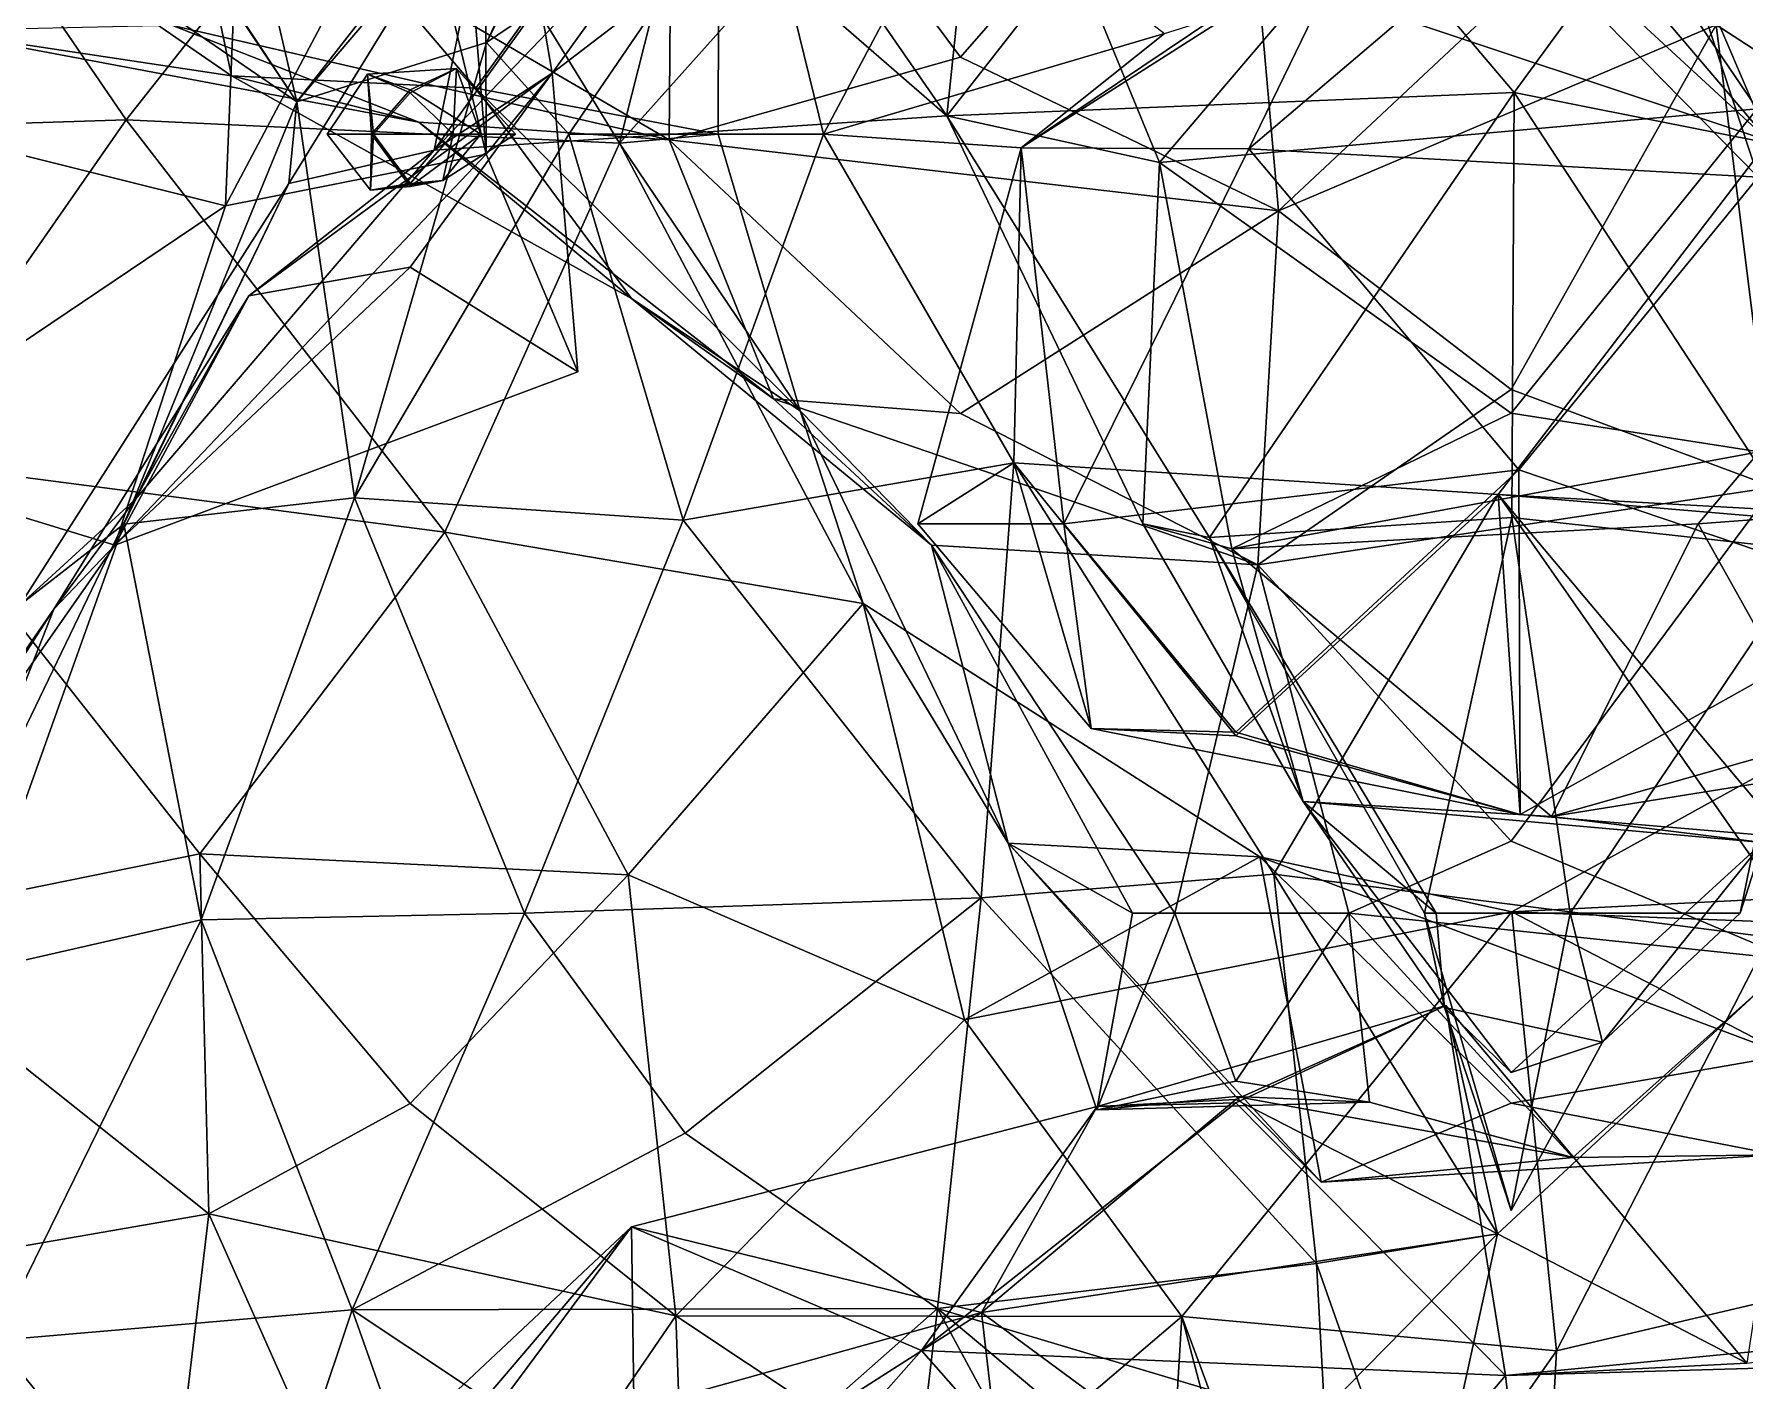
# Model space of a CAD drawing. Extents: x 290034 to 295698, y 4553723 to 4561693.
# Drawn here: x 293859.4 to 293937.7, y 4558921.2 to 4558982.8 of the extents above; entities that cross this region are included whole.
import ezdxf

# ---------------------------------------------------------------- set-up
doc = ezdxf.new("R2010")
doc.units = 0
doc.layers.add('Au_ppm_Pref_-_0_2', color=7, linetype='CONTINUOUS')

msp = doc.modelspace()

# ---------------------------------------------------------------- linework, layer by layer
at = {"layer": 'Au_ppm_Pref_-_0_2'}
for points in [[(293867.578, 4558996.01, 1848.823), (293887.859, 4558998.937, 1846.858), (293871.399, 4558979.681, 1847.64)], [(293880.09, 4558982.397, 1853.069), (293871.399, 4558979.681, 1847.64), (293887.859, 4558998.937, 1846.858)], [(293880.076, 4558977.279, 1822.264), (293875.516, 4558996.01, 1823.373), (293880.001, 4558999.061, 1828.718)], [(293888.606, 4558999.385, 1764.526), (293876.585, 4558984.858, 1766.201), (293888.447, 4558977.93, 1770.021)], [(293880.076, 4558977.279, 1822.264), (293880.001, 4558999.061, 1828.718), (293883.094, 4558980.981, 1828.573)], [(293883.094, 4558980.981, 1828.573), (293880.001, 4558999.061, 1828.718), (293902.947, 4558996.182, 1829.634)], [(293886.963, 4558996.01, 1853.069), (293880.09, 4558982.397, 1853.069), (293887.859, 4558998.937, 1846.858)], [(293888.606, 4558999.385, 1764.526), (293888.447, 4558977.93, 1770.021), (293901.783, 4558981.713, 1765.153)], [(293888.606, 4558999.385, 1764.526), (293901.783, 4558981.713, 1765.153), (293914.432, 4558996.204, 1764.02)], [(293864.882, 4558997.568, 1786.795), (293868.418, 4558980.87, 1781.303), (293850.035, 4558993.521, 1782.369)], [(293879.597, 4558980.296, 1785.616), (293868.418, 4558980.87, 1781.303), (293864.882, 4558997.568, 1786.795)], [(293879.597, 4558980.296, 1785.616), (293864.882, 4558997.568, 1786.795), (293890.731, 4558995.798, 1787.395)], [(293863.986, 4558990.726, 1848.891), (293867.578, 4558996.01, 1848.823), (293871.399, 4558979.681, 1847.64)], [(293880.076, 4558977.279, 1822.264), (293878.643, 4558994.77, 1817.227), (293875.516, 4558996.01, 1823.373)], [(293892.42, 4558990.754, 1857.287), (293880.09, 4558982.397, 1853.069), (293886.963, 4558996.01, 1853.069)], [(293883.094, 4558980.981, 1828.573), (293902.947, 4558996.182, 1829.634), (293889.184, 4558989.441, 1833.062)], [(293901.149, 4558979.037, 1835.085), (293889.184, 4558989.441, 1833.062), (293902.947, 4558996.182, 1829.634)], [(293910.881, 4558976.907, 1828.809), (293901.149, 4558979.037, 1835.085), (293902.947, 4558996.182, 1829.634)], [(293914.432, 4558996.204, 1764.02), (293901.783, 4558981.713, 1765.153), (293916.337, 4558974.686, 1768.824)], [(293910.881, 4558976.907, 1828.809), (293902.947, 4558996.182, 1829.634), (293927.023, 4558995.853, 1829.172)], [(293910.881, 4558976.907, 1828.809), (293927.023, 4558995.853, 1829.172), (293938.238, 4558979.355, 1828.291)], [(293914.432, 4558996.204, 1764.02), (293916.337, 4558974.686, 1768.824), (293926.982, 4558984.669, 1766.138)], [(293945.999, 4558996.01, 1829.312), (293938.238, 4558979.355, 1828.291), (293927.023, 4558995.853, 1829.172)], [(293901.625, 4558995.068, 1793.671), (293875.933, 4558994.476, 1795.848), (293886.169, 4558977.786, 1793.121)], [(293890.681, 4558978.192, 1787.737), (293879.597, 4558980.296, 1785.616), (293890.731, 4558995.798, 1787.395)], [(293890.681, 4558978.192, 1787.737), (293890.731, 4558995.798, 1787.395), (293886.169, 4558977.786, 1793.121)], [(293901.625, 4558995.068, 1793.671), (293886.169, 4558977.786, 1793.121), (293890.731, 4558995.798, 1787.395)], [(293890.198, 4558994.862, 1836.112), (293901.149, 4558979.037, 1835.085), (293914.058, 4558995.517, 1836.366)], [(293914.058, 4558995.517, 1836.366), (293901.149, 4558979.037, 1835.085), (293927.124, 4558980.108, 1836.535)], [(293927.124, 4558980.108, 1836.535), (293937.649, 4558994.503, 1836.665), (293914.058, 4558995.517, 1836.366)], [(293875.933, 4558994.476, 1795.848), (293854.242, 4558992.513, 1796.188), (293863.591, 4558978.845, 1795.006)], [(293875.933, 4558994.476, 1795.848), (293863.591, 4558978.845, 1795.006), (293886.169, 4558977.786, 1793.121)], [(293880.076, 4558977.279, 1822.264), (293868.139, 4558974.912, 1816.608), (293878.643, 4558994.77, 1817.227)], [(293868.875, 4558992.526, 1810.363), (293878.643, 4558994.77, 1817.227), (293868.139, 4558974.912, 1816.608)], [(293877.687, 4558977.464, 1834.93), (293901.149, 4558979.037, 1835.085), (293890.198, 4558994.862, 1836.112)], [(293877.687, 4558977.464, 1834.93), (293890.198, 4558994.862, 1836.112), (293880.557, 4558991.397, 1842.177)], [(293938.769, 4558977.894, 1865), (293918.862, 4558984.528, 1864.948), (293924.305, 4558994.87, 1863.306)], [(293938.459, 4558994.692, 1858.891), (293938.769, 4558977.894, 1865), (293924.305, 4558994.87, 1863.306)], [(293927.124, 4558980.108, 1836.535), (293953.642, 4558974.822, 1835.685), (293937.649, 4558994.503, 1836.665)], [(293953.642, 4558974.822, 1835.685), (293947.605, 4558994.092, 1842.064), (293937.649, 4558994.503, 1836.665)], [(293868.875, 4558992.526, 1810.363), (293849.826, 4558979.484, 1812.138), (293851.542, 4558994.101, 1805.588)], [(293868.418, 4558980.87, 1781.303), (293854.727, 4558982.917, 1775.858), (293850.035, 4558993.521, 1782.369)], [(293944.079, 4558978.192, 1776.898), (293946.444, 4558993.315, 1775.009), (293936.369, 4558983.192, 1771.638)], [(293863.591, 4558978.845, 1795.006), (293854.242, 4558992.513, 1796.188), (293843.058, 4558978.192, 1795.689)], [(293868.875, 4558992.526, 1810.363), (293868.139, 4558974.912, 1816.608), (293849.826, 4558979.484, 1812.138)], [(293863.986, 4558990.873, 1845.418), (293871.399, 4558979.681, 1847.64), (293880.557, 4558991.397, 1842.177)], [(293877.687, 4558977.464, 1834.93), (293880.557, 4558991.397, 1842.177), (293871.034, 4558975.94, 1841.191)], [(293880.557, 4558991.397, 1842.177), (293871.399, 4558979.681, 1847.64), (293871.034, 4558975.94, 1841.191)], [(293863.986, 4558990.726, 1848.891), (293858.641, 4558988.451, 1847.13), (293850.408, 4558981.82, 1847.878)], [(293863.986, 4558990.726, 1848.891), (293850.408, 4558981.82, 1847.878), (293859.318, 4558984.794, 1853.069)], [(293863.986, 4558990.873, 1845.418), (293858.641, 4558988.451, 1847.13), (293871.399, 4558979.681, 1847.64)], [(293858.641, 4558988.451, 1847.13), (293863.986, 4558990.726, 1848.891), (293871.399, 4558979.681, 1847.64)], [(293892.42, 4558990.754, 1857.287), (293883.85, 4558978.192, 1857.676), (293880.09, 4558982.397, 1853.069)], [(293895.505, 4558978.192, 1864.585), (293883.85, 4558978.192, 1857.676), (293892.42, 4558990.754, 1857.287)], [(293895.505, 4558978.192, 1864.585), (293892.42, 4558990.754, 1857.287), (293901.783, 4558990.026, 1862.953)], [(293895.505, 4558978.192, 1864.585), (293901.783, 4558990.026, 1862.953), (293911.119, 4558982.808, 1864.948)], [(293877.687, 4558977.464, 1834.93), (293889.184, 4558989.441, 1833.062), (293901.149, 4558979.037, 1835.085)], [(293877.687, 4558977.464, 1834.93), (293883.094, 4558980.981, 1828.573), (293889.184, 4558989.441, 1833.062)], [(293926.982, 4558988.762, 1867.364), (293918.862, 4558984.528, 1864.948), (293938.769, 4558977.894, 1865)], [(293934.256, 4558988.48, 1870.887), (293926.982, 4558988.762, 1867.364), (293938.769, 4558977.894, 1865)], [(293914.977, 4558977.525, 1876.324), (293904.547, 4558977.563, 1870.318), (293920.052, 4558987.992, 1870.887)], [(293904.547, 4558977.563, 1870.318), (293914.383, 4558983.826, 1866.826), (293920.052, 4558987.992, 1870.887)], [(293914.977, 4558977.525, 1876.324), (293920.052, 4558987.992, 1870.887), (293926.982, 4558987.749, 1874.073)], [(293934.256, 4558988.48, 1870.887), (293938.288, 4558976.232, 1875.564), (293926.982, 4558987.749, 1874.073)], [(293934.256, 4558988.48, 1870.887), (293945.27, 4558974.813, 1870.887), (293938.288, 4558976.232, 1875.564)], [(293945.27, 4558974.813, 1870.887), (293934.256, 4558988.48, 1870.887), (293938.769, 4558977.894, 1865)], [(293914.977, 4558977.525, 1876.324), (293926.982, 4558987.749, 1874.073), (293938.288, 4558976.232, 1875.564)], [(293865.718, 4558983.161, 1770.758), (293888.447, 4558977.93, 1770.021), (293876.585, 4558984.858, 1766.201)], [(293926.982, 4558984.669, 1766.138), (293916.337, 4558974.686, 1768.824), (293936.369, 4558983.192, 1771.638)], [(293904.547, 4558977.563, 1870.318), (293911.119, 4558982.808, 1864.948), (293914.383, 4558983.826, 1866.826)], [(293876.986, 4558978.739, 1775.969), (293865.718, 4558983.161, 1770.758), (293854.727, 4558982.917, 1775.858)], [(293876.986, 4558978.739, 1775.969), (293854.727, 4558982.917, 1775.858), (293868.418, 4558980.87, 1781.303)], [(293876.986, 4558978.739, 1775.969), (293888.447, 4558977.93, 1770.021), (293865.718, 4558983.161, 1770.758)], [(293895.505, 4558978.192, 1864.585), (293911.119, 4558982.808, 1864.948), (293904.547, 4558977.563, 1870.318)], [(293936.369, 4558983.192, 1771.638), (293916.337, 4558974.686, 1768.824), (293926.982, 4558966.515, 1771.965)], [(293939.006, 4558962.039, 1776.862), (293936.369, 4558983.192, 1771.638), (293926.982, 4558966.515, 1771.965)], [(293939.006, 4558962.039, 1776.862), (293944.079, 4558978.192, 1776.898), (293936.369, 4558983.192, 1771.638)], [(293880.09, 4558982.397, 1853.069), (293874.047, 4558961.559, 1854.069), (293871.399, 4558979.681, 1847.64)], [(293883.85, 4558978.192, 1857.676), (293874.047, 4558961.559, 1854.069), (293880.09, 4558982.397, 1853.069)], [(293888.447, 4558977.93, 1770.021), (293916.337, 4558974.686, 1768.824), (293901.783, 4558981.713, 1765.153)], [(293877.687, 4558977.464, 1834.93), (293869.212, 4558970.801, 1829.312), (293883.094, 4558980.981, 1828.573)], [(293876.585, 4558972.108, 1825.401), (293883.094, 4558980.981, 1828.573), (293869.212, 4558970.801, 1829.312)], [(293872.791, 4558978.192, 1906.523), (293874.641, 4558980.942, 1906.523), (293874.829, 4558978.192, 1907.351)], [(293872.791, 4558978.192, 1906.523), (293874.918, 4558978.192, 1905.738), (293874.641, 4558980.942, 1906.523)], [(293874.641, 4558980.942, 1906.523), (293878.711, 4558981.199, 1906.523), (293876.585, 4558980.218, 1907.198)], [(293874.641, 4558980.942, 1906.523), (293876.585, 4558980.08, 1905.894), (293878.711, 4558981.199, 1906.523)], [(293874.641, 4558980.942, 1906.523), (293876.585, 4558980.218, 1907.198), (293874.829, 4558978.192, 1907.351)], [(293874.641, 4558980.942, 1906.523), (293874.918, 4558978.192, 1905.738), (293876.585, 4558980.08, 1905.894)], [(293878.565, 4558978.192, 1905.59), (293878.711, 4558981.199, 1906.523), (293876.585, 4558980.08, 1905.894)], [(293878.711, 4558981.199, 1906.523), (293879.824, 4558978.192, 1908.05), (293876.585, 4558980.218, 1907.198)], [(293884.267, 4558967.328, 1823.373), (293883.094, 4558980.981, 1828.573), (293876.585, 4558972.108, 1825.401)], [(293878.565, 4558978.192, 1905.59), (293881.407, 4558978.192, 1906.523), (293878.711, 4558981.199, 1906.523)], [(293878.711, 4558981.199, 1906.523), (293881.407, 4558978.192, 1906.523), (293879.824, 4558978.192, 1908.05)], [(293880.076, 4558977.279, 1822.264), (293883.094, 4558980.981, 1828.573), (293884.267, 4558967.328, 1823.373)], [(293879.597, 4558980.296, 1785.616), (293886.726, 4558970.68, 1780.452), (293868.418, 4558980.87, 1781.303)], [(293876.986, 4558978.739, 1775.969), (293868.418, 4558980.87, 1781.303), (293886.726, 4558970.68, 1780.452)], [(293879.824, 4558978.192, 1908.05), (293874.829, 4558978.192, 1907.351), (293876.585, 4558980.218, 1907.198)], [(293879.597, 4558980.296, 1785.616), (293894.433, 4558965.545, 1786.954), (293886.726, 4558970.68, 1780.452)], [(293879.597, 4558980.296, 1785.616), (293890.681, 4558978.192, 1787.737), (293894.433, 4558965.545, 1786.954)], [(293850.683, 4558963.177, 1818.053), (293849.826, 4558979.484, 1812.138), (293868.139, 4558974.912, 1816.608)], [(293874.047, 4558961.559, 1854.069), (293863.487, 4558960.356, 1847.276), (293871.399, 4558979.681, 1847.64)], [(293871.034, 4558975.94, 1841.191), (293871.399, 4558979.681, 1847.64), (293863.487, 4558960.356, 1847.276)], [(293878.565, 4558978.192, 1905.59), (293876.585, 4558980.08, 1905.894), (293874.918, 4558978.192, 1905.738)], [(293927.124, 4558980.108, 1836.535), (293901.149, 4558979.037, 1835.085), (293913.166, 4558959.737, 1835.744)], [(293913.166, 4558959.737, 1835.744), (293927.011, 4558960.658, 1838.583), (293927.124, 4558980.108, 1836.535)], [(293940.845, 4558959.135, 1835.826), (293927.124, 4558980.108, 1836.535), (293927.011, 4558960.658, 1838.583)], [(293940.845, 4558959.135, 1835.826), (293953.642, 4558974.822, 1835.685), (293927.124, 4558980.108, 1836.535)], [(293863.591, 4558978.845, 1795.006), (293843.058, 4558978.192, 1795.689), (293852.753, 4558963.293, 1795.293)], [(293878.177, 4558959.984, 1794.23), (293863.591, 4558978.845, 1795.006), (293852.753, 4558963.293, 1795.293)], [(293863.591, 4558978.845, 1795.006), (293878.177, 4558959.984, 1794.23), (293886.169, 4558977.786, 1793.121)], [(293876.986, 4558978.739, 1775.969), (293886.726, 4558970.68, 1780.452), (293893.223, 4558966.086, 1775.858)], [(293876.986, 4558978.739, 1775.969), (293893.223, 4558966.086, 1775.858), (293888.447, 4558977.93, 1770.021)], [(293913.166, 4558959.737, 1835.744), (293901.149, 4558979.037, 1835.085), (293910.123, 4558960.374, 1830.618)], [(293910.123, 4558960.374, 1830.618), (293901.149, 4558979.037, 1835.085), (293910.881, 4558976.907, 1828.809)], [(293910.881, 4558976.907, 1828.809), (293938.238, 4558979.355, 1828.291), (293926.982, 4558965.437, 1827.624)], [(293938.337, 4558963.656, 1822.865), (293926.982, 4558965.437, 1827.624), (293938.238, 4558979.355, 1828.291)], [(293872.791, 4558978.192, 1906.523), (293874.829, 4558978.192, 1907.351), (293874.775, 4558975.633, 1906.523)], [(293872.791, 4558978.192, 1906.523), (293874.775, 4558975.633, 1906.523), (293874.918, 4558978.192, 1905.738)], [(293874.047, 4558961.559, 1854.069), (293883.85, 4558978.192, 1857.676), (293889.088, 4558960.53, 1858.799)], [(293874.775, 4558975.633, 1906.523), (293874.829, 4558978.192, 1907.351), (293876.585, 4558975.795, 1907.322)], [(293874.775, 4558975.633, 1906.523), (293876.585, 4558975.934, 1905.77), (293874.918, 4558978.192, 1905.738)], [(293876.585, 4558975.795, 1907.322), (293874.829, 4558978.192, 1907.351), (293879.824, 4558978.192, 1908.05)], [(293878.565, 4558978.192, 1905.59), (293874.918, 4558978.192, 1905.738), (293876.585, 4558975.934, 1905.77)], [(293878.565, 4558978.192, 1905.59), (293876.585, 4558975.934, 1905.77), (293878.082, 4558976.076, 1906.523)], [(293878.082, 4558976.076, 1906.523), (293876.585, 4558975.795, 1907.322), (293879.824, 4558978.192, 1908.05)], [(293878.565, 4558978.192, 1905.59), (293878.082, 4558976.076, 1906.523), (293881.407, 4558978.192, 1906.523)], [(293881.407, 4558978.192, 1906.523), (293878.082, 4558976.076, 1906.523), (293879.824, 4558978.192, 1908.05)], [(293895.505, 4558978.192, 1864.585), (293889.088, 4558960.53, 1858.799), (293883.85, 4558978.192, 1857.676)], [(293890.681, 4558978.192, 1787.737), (293886.169, 4558977.786, 1793.121), (293894.433, 4558965.545, 1786.954)], [(293893.223, 4558966.086, 1775.858), (293901.783, 4558965.423, 1771.602), (293888.447, 4558977.93, 1770.021)], [(293901.783, 4558965.423, 1771.602), (293916.337, 4558974.686, 1768.824), (293888.447, 4558977.93, 1770.021)], [(293895.505, 4558978.192, 1864.585), (293904.222, 4558963.158, 1864.945), (293889.088, 4558960.53, 1858.799)], [(293895.505, 4558978.192, 1864.585), (293904.547, 4558977.563, 1870.318), (293904.222, 4558963.158, 1864.945)], [(293926.391, 4558961.706, 1865.221), (293950.623, 4558960.374, 1865.682), (293938.769, 4558977.894, 1865)], [(293926.391, 4558961.706, 1865.221), (293938.769, 4558977.894, 1865), (293953.149, 4558959.456, 1864.674)], [(293880.076, 4558977.279, 1822.264), (293863.074, 4558959.396, 1823.378), (293868.139, 4558974.912, 1816.608)], [(293863.074, 4558959.396, 1823.378), (293880.076, 4558977.279, 1822.264), (293884.267, 4558967.328, 1823.373)], [(293877.687, 4558977.464, 1834.93), (293871.034, 4558975.94, 1841.191), (293864.007, 4558961.488, 1835.212)], [(293877.687, 4558977.464, 1834.93), (293864.007, 4558961.488, 1835.212), (293869.212, 4558970.801, 1829.312)], [(293897.318, 4558956.72, 1792.789), (293886.169, 4558977.786, 1793.121), (293878.177, 4558959.984, 1794.23)], [(293886.169, 4558977.786, 1793.121), (293897.318, 4558956.72, 1792.789), (293894.433, 4558965.545, 1786.954)], [(293906.503, 4558960.374, 1874.602), (293899.827, 4558960.374, 1870.887), (293904.547, 4558977.563, 1870.318)], [(293904.547, 4558977.563, 1870.318), (293899.827, 4558960.374, 1870.887), (293904.222, 4558963.158, 1864.945)], [(293906.503, 4558960.374, 1874.602), (293904.547, 4558977.563, 1870.318), (293914.977, 4558977.525, 1876.324)], [(293906.503, 4558960.374, 1874.602), (293914.977, 4558977.525, 1876.324), (293927.323, 4558962.843, 1874.433)], [(293927.323, 4558962.843, 1874.433), (293914.977, 4558977.525, 1876.324), (293938.288, 4558976.232, 1875.564)], [(293910.881, 4558976.907, 1828.809), (293914.189, 4558959.218, 1823.269), (293910.123, 4558960.374, 1830.618)], [(293910.881, 4558976.907, 1828.809), (293926.982, 4558965.437, 1827.624), (293914.189, 4558959.218, 1823.269)], [(293858.744, 4558956.663, 1841.191), (293864.007, 4558961.488, 1835.212), (293871.034, 4558975.94, 1841.191)], [(293858.744, 4558956.663, 1841.191), (293871.034, 4558975.94, 1841.191), (293863.487, 4558960.356, 1847.276)], [(293878.082, 4558976.076, 1906.523), (293874.775, 4558975.633, 1906.523), (293876.585, 4558975.795, 1907.322)], [(293874.775, 4558975.633, 1906.523), (293878.082, 4558976.076, 1906.523), (293876.585, 4558975.934, 1905.77)], [(293927.323, 4558962.843, 1874.433), (293938.288, 4558976.232, 1875.564), (293944.932, 4558956.89, 1872.148)], [(293863.074, 4558959.396, 1823.378), (293850.683, 4558963.177, 1818.053), (293868.139, 4558974.912, 1816.608)], [(293901.783, 4558965.423, 1771.602), (293915.386, 4558958.498, 1775.431), (293916.337, 4558974.686, 1768.824)], [(293916.337, 4558974.686, 1768.824), (293915.386, 4558958.498, 1775.431), (293926.982, 4558966.515, 1771.965)], [(293876.585, 4558972.108, 1825.401), (293869.212, 4558970.801, 1829.312), (293863.074, 4558959.396, 1823.378)], [(293884.267, 4558967.328, 1823.373), (293876.585, 4558972.108, 1825.401), (293863.074, 4558959.396, 1823.378)], [(293869.212, 4558970.801, 1829.312), (293864.007, 4558961.488, 1835.212), (293860.28, 4558956.46, 1829.312)], [(293869.212, 4558970.801, 1829.312), (293860.28, 4558956.46, 1829.312), (293863.074, 4558959.396, 1823.378)], [(293886.726, 4558970.68, 1780.452), (293894.433, 4558965.545, 1786.954), (293900.451, 4558959.39, 1781.698)], [(293886.726, 4558970.68, 1780.452), (293900.451, 4558959.39, 1781.698), (293893.223, 4558966.086, 1775.858)], [(293893.223, 4558966.086, 1775.858), (293900.451, 4558959.39, 1781.698), (293915.386, 4558958.498, 1775.431)], [(293893.223, 4558966.086, 1775.858), (293915.386, 4558958.498, 1775.431), (293901.783, 4558965.423, 1771.602)], [(293926.982, 4558966.515, 1771.965), (293915.386, 4558958.498, 1775.431), (293939.006, 4558962.039, 1776.862)], [(293894.433, 4558965.545, 1786.954), (293897.318, 4558956.72, 1792.789), (293903.962, 4558945.754, 1787.068)], [(293900.451, 4558959.39, 1781.698), (293894.433, 4558965.545, 1786.954), (293903.962, 4558945.754, 1787.068)], [(293938.337, 4558963.656, 1822.865), (293914.189, 4558959.218, 1823.269), (293926.982, 4558965.437, 1827.624)], [(293850.683, 4558963.177, 1818.053), (293863.074, 4558959.396, 1823.378), (293851.331, 4558942.611, 1823.193)], [(293852.753, 4558963.293, 1795.293), (293850.789, 4558941.991, 1799.495), (293866.967, 4558945.268, 1795.985)], [(293866.967, 4558945.268, 1795.985), (293878.177, 4558959.984, 1794.23), (293852.753, 4558963.293, 1795.293)], [(293904.222, 4558963.158, 1864.945), (293902.72, 4558943.262, 1858.566), (293889.088, 4558960.53, 1858.799)], [(293899.827, 4558960.374, 1870.887), (293907.754, 4558951.001, 1870.887), (293904.222, 4558963.158, 1864.945)], [(293904.222, 4558963.158, 1864.945), (293916.111, 4558944.337, 1863.54), (293902.72, 4558943.262, 1858.566)], [(293907.754, 4558951.001, 1870.887), (293914.383, 4558950.675, 1867.654), (293904.222, 4558963.158, 1864.945)], [(293926.391, 4558961.706, 1865.221), (293904.222, 4558963.158, 1864.945), (293914.383, 4558950.675, 1867.654)], [(293904.222, 4558963.158, 1864.945), (293926.391, 4558961.706, 1865.221), (293916.111, 4558944.337, 1863.54)], [(293938.337, 4558963.656, 1822.865), (293935.536, 4558960.374, 1818.796), (293914.189, 4558959.218, 1823.269)], [(293938.337, 4558963.656, 1822.865), (293951.836, 4558961.586, 1816.095), (293935.536, 4558960.374, 1818.796)], [(293906.503, 4558960.374, 1874.602), (293927.323, 4558962.843, 1874.433), (293914.383, 4558950.835, 1874.067)], [(293927.386, 4558947.07, 1870.887), (293914.383, 4558950.835, 1874.067), (293927.323, 4558962.843, 1874.433)], [(293927.386, 4558947.07, 1870.887), (293927.323, 4558962.843, 1874.433), (293944.932, 4558956.89, 1872.148)], [(293854.467, 4558941.724, 1835.052), (293860.28, 4558956.46, 1829.312), (293864.007, 4558961.488, 1835.212)], [(293854.467, 4558941.724, 1835.052), (293864.007, 4558961.488, 1835.212), (293858.744, 4558956.663, 1841.191)], [(293874.047, 4558961.559, 1854.069), (293867.024, 4558942.252, 1852.758), (293863.487, 4558960.356, 1847.276)], [(293874.047, 4558961.559, 1854.069), (293881.825, 4558942.556, 1856.538), (293867.024, 4558942.252, 1852.758)], [(293889.088, 4558960.53, 1858.799), (293881.825, 4558942.556, 1856.538), (293874.047, 4558961.559, 1854.069)], [(293927.386, 4558947.07, 1870.887), (293926.391, 4558961.706, 1865.221), (293914.383, 4558950.675, 1867.654)], [(293939.006, 4558962.039, 1776.862), (293915.386, 4558958.498, 1775.431), (293926.982, 4558945.852, 1776.957)], [(293940.705, 4558941.213, 1864.766), (293916.111, 4558944.337, 1863.54), (293926.391, 4558961.706, 1865.221)], [(293927.386, 4558947.07, 1870.887), (293939.581, 4558946.03, 1866.106), (293926.391, 4558961.706, 1865.221)], [(293939.581, 4558946.03, 1866.106), (293950.623, 4558960.374, 1865.682), (293926.391, 4558961.706, 1865.221)], [(293940.705, 4558941.213, 1864.766), (293926.391, 4558961.706, 1865.221), (293953.149, 4558959.456, 1864.674)], [(293926.982, 4558945.852, 1776.957), (293939.903, 4558940.421, 1780.727), (293939.006, 4558962.039, 1776.862)], [(293935.536, 4558960.374, 1818.796), (293951.836, 4558961.586, 1816.095), (293941.853, 4558949.063, 1818.531)], [(293913.166, 4558959.737, 1835.744), (293923.02, 4558942.556, 1837.119), (293927.011, 4558960.658, 1838.583)], [(293929.685, 4558942.556, 1836.526), (293927.011, 4558960.658, 1838.583), (293923.02, 4558942.556, 1837.119)], [(293940.845, 4558959.135, 1835.826), (293927.011, 4558960.658, 1838.583), (293929.685, 4558942.556, 1836.526)], [(293856.121, 4558939.758, 1846.547), (293858.744, 4558956.663, 1841.191), (293863.487, 4558960.356, 1847.276)], [(293856.121, 4558939.758, 1846.547), (293863.487, 4558960.356, 1847.276), (293867.024, 4558942.252, 1852.758)], [(293878.177, 4558959.984, 1794.23), (293866.967, 4558945.268, 1795.985), (293886.567, 4558944.315, 1795.496)], [(293886.567, 4558944.315, 1795.496), (293897.318, 4558956.72, 1792.789), (293878.177, 4558959.984, 1794.23)], [(293902.72, 4558943.262, 1858.566), (293881.825, 4558942.556, 1856.538), (293889.088, 4558960.53, 1858.799)], [(293906.503, 4558960.374, 1874.602), (293907.754, 4558951.001, 1870.887), (293899.827, 4558960.374, 1870.887)], [(293906.503, 4558960.374, 1874.602), (293914.383, 4558950.835, 1874.067), (293907.754, 4558951.001, 1870.887)], [(293913.166, 4558959.737, 1835.744), (293910.123, 4558960.374, 1830.618), (293917.466, 4558947.665, 1830.761)], [(293917.466, 4558947.665, 1830.761), (293910.123, 4558960.374, 1830.618), (293914.189, 4558959.218, 1823.269)], [(293935.536, 4558960.374, 1818.796), (293928.821, 4558946.972, 1823.977), (293914.189, 4558959.218, 1823.269)], [(293928.821, 4558946.972, 1823.977), (293935.536, 4558960.374, 1818.796), (293941.853, 4558949.063, 1818.531)], [(293860.28, 4558956.46, 1829.312), (293851.331, 4558942.611, 1823.193), (293863.074, 4558959.396, 1823.378)], [(293903.962, 4558945.754, 1787.068), (293909.645, 4558942.556, 1781.797), (293900.451, 4558959.39, 1781.698)], [(293911.593, 4558942.556, 1780.482), (293900.451, 4558959.39, 1781.698), (293909.645, 4558942.556, 1781.797)], [(293900.451, 4558959.39, 1781.698), (293911.593, 4558942.556, 1780.482), (293915.386, 4558958.498, 1775.431)], [(293913.166, 4558959.737, 1835.744), (293923.544, 4558942.556, 1835.251), (293923.02, 4558942.556, 1837.119)], [(293913.166, 4558959.737, 1835.744), (293917.466, 4558947.665, 1830.761), (293923.544, 4558942.556, 1835.251)], [(293928.821, 4558946.972, 1823.977), (293917.466, 4558947.665, 1830.761), (293914.189, 4558959.218, 1823.269)], [(293940.845, 4558959.135, 1835.826), (293929.685, 4558942.556, 1836.526), (293937.46, 4558942.556, 1835.251)], [(293940.845, 4558959.135, 1835.826), (293937.46, 4558942.556, 1835.251), (293938.501, 4558945.791, 1829.382)], [(293911.593, 4558942.556, 1780.482), (293919.552, 4558942.556, 1779.361), (293915.386, 4558958.498, 1775.431)], [(293915.386, 4558958.498, 1775.431), (293919.552, 4558942.556, 1779.361), (293926.982, 4558945.852, 1776.957)], [(293901.954, 4558937.674, 1798.068), (293897.318, 4558956.72, 1792.789), (293886.567, 4558944.315, 1795.496)], [(293897.318, 4558956.72, 1792.789), (293901.954, 4558937.674, 1798.068), (293915.479, 4558945.136, 1793.782)], [(293915.479, 4558945.136, 1793.782), (293903.962, 4558945.754, 1787.068), (293897.318, 4558956.72, 1792.789)], [(293927.386, 4558947.07, 1870.887), (293944.932, 4558956.89, 1872.148), (293939.581, 4558946.03, 1866.106)], [(293850.653, 4558942.556, 1829.312), (293860.28, 4558956.46, 1829.312), (293854.467, 4558941.724, 1835.052)], [(293860.28, 4558956.46, 1829.312), (293850.653, 4558942.556, 1829.312), (293851.331, 4558942.611, 1823.193)], [(293927.005, 4558942.621, 1799.629), (293939.139, 4558942.151, 1805.825), (293945.082, 4558952.594, 1799.615)], [(293927.005, 4558942.621, 1799.629), (293945.082, 4558952.594, 1799.615), (293949.191, 4558943.729, 1797.815)], [(293945.683, 4558951.745, 1823.373), (293938.501, 4558945.791, 1829.382), (293928.821, 4558946.972, 1823.977)], [(293928.821, 4558946.972, 1823.977), (293941.853, 4558949.063, 1818.531), (293945.683, 4558951.745, 1823.373)], [(293927.386, 4558947.07, 1870.887), (293907.754, 4558951.001, 1870.887), (293914.383, 4558950.835, 1874.067)], [(293927.386, 4558947.07, 1870.887), (293914.383, 4558950.675, 1867.654), (293907.754, 4558951.001, 1870.887)], [(293923.544, 4558942.556, 1835.251), (293917.466, 4558947.665, 1830.761), (293923.928, 4558938.238, 1835.251)], [(293938.501, 4558945.791, 1829.382), (293926.982, 4558935.271, 1832.823), (293917.466, 4558947.665, 1830.761)], [(293938.501, 4558945.791, 1829.382), (293917.466, 4558947.665, 1830.761), (293928.821, 4558946.972, 1823.977)], [(293917.466, 4558947.665, 1830.761), (293926.982, 4558935.271, 1832.823), (293923.928, 4558938.238, 1835.251)], [(293915.479, 4558945.136, 1793.782), (293918.283, 4558930.254, 1787.737), (293903.962, 4558945.754, 1787.068)], [(293903.962, 4558945.754, 1787.068), (293914.383, 4558934.172, 1784.592), (293908.017, 4558933.554, 1781.797)], [(293903.962, 4558945.754, 1787.068), (293918.283, 4558930.254, 1787.737), (293914.383, 4558934.172, 1784.592)], [(293903.962, 4558945.754, 1787.068), (293908.017, 4558933.554, 1781.797), (293909.645, 4558942.556, 1781.797)], [(293919.552, 4558942.556, 1779.361), (293939.903, 4558940.421, 1780.727), (293926.982, 4558945.852, 1776.957)], [(293931.153, 4558936.657, 1835.251), (293926.982, 4558935.271, 1832.823), (293938.501, 4558945.791, 1829.382)], [(293931.153, 4558936.657, 1835.251), (293938.501, 4558945.791, 1829.382), (293937.46, 4558942.556, 1835.251)], [(293867.376, 4558928.794, 1800.929), (293866.967, 4558945.268, 1795.985), (293850.789, 4558941.991, 1799.495)], [(293867.376, 4558928.794, 1800.929), (293876.585, 4558933.853, 1796.714), (293866.967, 4558945.268, 1795.985)], [(293886.567, 4558944.315, 1795.496), (293866.967, 4558945.268, 1795.985), (293876.585, 4558933.853, 1796.714)], [(293901.954, 4558937.674, 1798.068), (293927.005, 4558942.621, 1799.629), (293915.479, 4558945.136, 1793.782)], [(293915.479, 4558945.136, 1793.782), (293927.005, 4558942.621, 1799.629), (293939.634, 4558936.064, 1793.705)], [(293915.479, 4558945.136, 1793.782), (293926.982, 4558933.864, 1790.634), (293918.283, 4558930.254, 1787.737)], [(293915.479, 4558945.136, 1793.782), (293939.634, 4558936.064, 1793.705), (293926.982, 4558933.864, 1790.634)], [(293888.757, 4558924.136, 1799.63), (293886.567, 4558944.315, 1795.496), (293876.585, 4558933.853, 1796.714)], [(293888.757, 4558924.136, 1799.63), (293901.954, 4558937.674, 1798.068), (293886.567, 4558944.315, 1795.496)], [(293916.111, 4558944.337, 1863.54), (293918.065, 4558926.529, 1858.178), (293902.72, 4558943.262, 1858.566)], [(293940.705, 4558941.213, 1864.766), (293926.352, 4558927.887, 1865.7), (293916.111, 4558944.337, 1863.54)], [(293916.111, 4558944.337, 1863.54), (293926.352, 4558927.887, 1865.7), (293918.065, 4558926.529, 1858.178)], [(293927.005, 4558942.621, 1799.629), (293949.191, 4558943.729, 1797.815), (293939.634, 4558936.064, 1793.705)], [(293889.184, 4558932.498, 1856.422), (293881.825, 4558942.556, 1856.538), (293902.72, 4558943.262, 1858.566)], [(293900.723, 4558924.466, 1852.925), (293889.184, 4558932.498, 1856.422), (293902.72, 4558943.262, 1858.566)], [(293918.065, 4558926.529, 1858.178), (293900.723, 4558924.466, 1852.925), (293902.72, 4558943.262, 1858.566)], [(293901.954, 4558937.674, 1798.068), (293911.901, 4558924.105, 1800.574), (293927.005, 4558942.621, 1799.629)], [(293911.901, 4558924.105, 1800.574), (293929.049, 4558922.525, 1804.293), (293927.005, 4558942.621, 1799.629)], [(293927.005, 4558942.621, 1799.629), (293929.049, 4558922.525, 1804.293), (293939.139, 4558942.151, 1805.825)], [(293867.376, 4558928.794, 1800.929), (293850.789, 4558941.991, 1799.495), (293854.254, 4558926.525, 1806.249)], [(293867.024, 4558942.252, 1852.758), (293857.578, 4558923.006, 1847.077), (293856.121, 4558939.758, 1846.547)], [(293867.024, 4558942.252, 1852.758), (293873.943, 4558924.405, 1854.312), (293857.578, 4558923.006, 1847.077)], [(293867.024, 4558942.252, 1852.758), (293881.825, 4558942.556, 1856.538), (293873.943, 4558924.405, 1854.312)], [(293881.825, 4558942.556, 1856.538), (293889.184, 4558932.498, 1856.422), (293873.943, 4558924.405, 1854.312)], [(293909.645, 4558942.556, 1781.797), (293908.017, 4558933.554, 1781.797), (293911.593, 4558942.556, 1780.482)], [(293911.593, 4558942.556, 1780.482), (293908.017, 4558933.554, 1781.797), (293914.383, 4558934.876, 1779.237)], [(293911.593, 4558942.556, 1780.482), (293914.383, 4558934.876, 1779.237), (293919.552, 4558942.556, 1779.361)], [(293920.494, 4558933.914, 1781.797), (293919.552, 4558942.556, 1779.361), (293914.383, 4558934.876, 1779.237)], [(293919.552, 4558942.556, 1779.361), (293920.494, 4558933.914, 1781.797), (293929.807, 4558931.382, 1782.68)], [(293919.552, 4558942.556, 1779.361), (293929.807, 4558931.382, 1782.68), (293939.903, 4558940.421, 1780.727)], [(293926.982, 4558928.955, 1839.785), (293923.02, 4558942.556, 1837.119), (293923.928, 4558938.238, 1835.251)], [(293926.982, 4558928.955, 1839.785), (293929.685, 4558942.556, 1836.526), (293923.02, 4558942.556, 1837.119)], [(293923.544, 4558942.556, 1835.251), (293923.928, 4558938.238, 1835.251), (293923.02, 4558942.556, 1837.119)], [(293926.982, 4558928.955, 1839.785), (293931.153, 4558936.657, 1835.251), (293929.685, 4558942.556, 1836.526)], [(293929.049, 4558922.525, 1804.293), (293942.012, 4558925.589, 1811.254), (293939.139, 4558942.151, 1805.825)], [(293931.153, 4558936.657, 1835.251), (293937.46, 4558942.556, 1835.251), (293929.685, 4558942.556, 1836.526)], [(293940.705, 4558941.213, 1864.766), (293937.764, 4558921.968, 1870.67), (293926.352, 4558927.887, 1865.7)], [(293929.807, 4558931.382, 1782.68), (293939.155, 4558931.492, 1787.737), (293939.903, 4558940.421, 1780.727)], [(293908.039, 4558933.71, 1870.887), (293923.993, 4558938.33, 1870.887), (293914.383, 4558933.875, 1873.933)], [(293923.993, 4558938.33, 1870.887), (293908.039, 4558933.71, 1870.887), (293914.383, 4558934.036, 1867.788)], [(293926.716, 4558921.402, 1875.589), (293914.383, 4558933.875, 1873.933), (293923.993, 4558938.33, 1870.887)], [(293923.993, 4558938.33, 1870.887), (293914.383, 4558934.036, 1867.788), (293926.352, 4558927.887, 1865.7)], [(293926.982, 4558928.955, 1839.785), (293923.928, 4558938.238, 1835.251), (293931.153, 4558936.657, 1835.251)], [(293931.153, 4558936.657, 1835.251), (293923.928, 4558938.238, 1835.251), (293926.982, 4558935.271, 1832.823)], [(293937.764, 4558921.968, 1870.67), (293926.716, 4558921.402, 1875.589), (293923.993, 4558938.33, 1870.887)], [(293937.764, 4558921.968, 1870.67), (293923.993, 4558938.33, 1870.887), (293926.352, 4558927.887, 1865.7)], [(293911.901, 4558924.105, 1800.574), (293901.954, 4558937.674, 1798.068), (293888.757, 4558924.136, 1799.63)], [(293939.155, 4558931.492, 1787.737), (293926.982, 4558933.864, 1790.634), (293939.634, 4558936.064, 1793.705)], [(293908.017, 4558933.554, 1781.797), (293920.494, 4558933.914, 1781.797), (293914.383, 4558934.876, 1779.237)], [(293908.039, 4558933.71, 1870.887), (293902.732, 4558924.28, 1865.166), (293914.383, 4558934.036, 1867.788)], [(293926.352, 4558927.887, 1865.7), (293914.383, 4558934.036, 1867.788), (293902.732, 4558924.28, 1865.166)], [(293914.383, 4558934.172, 1784.592), (293920.494, 4558933.914, 1781.797), (293908.017, 4558933.554, 1781.797)], [(293929.807, 4558931.382, 1782.68), (293920.494, 4558933.914, 1781.797), (293914.383, 4558934.172, 1784.592)], [(293929.807, 4558931.382, 1782.68), (293914.383, 4558934.172, 1784.592), (293918.283, 4558930.254, 1787.737)], [(293888.757, 4558924.136, 1799.63), (293876.585, 4558933.853, 1796.714), (293867.376, 4558928.794, 1800.929)], [(293899.988, 4558922.552, 1875.652), (293886.718, 4558928.212, 1870.819), (293908.039, 4558933.71, 1870.887)], [(293902.732, 4558924.28, 1865.166), (293908.039, 4558933.71, 1870.887), (293886.718, 4558928.212, 1870.819)], [(293899.988, 4558922.552, 1875.652), (293914.383, 4558933.875, 1873.933), (293926.716, 4558921.402, 1875.589)], [(293899.988, 4558922.552, 1875.652), (293908.039, 4558933.71, 1870.887), (293914.383, 4558933.875, 1873.933)], [(293939.155, 4558931.492, 1787.737), (293918.283, 4558930.254, 1787.737), (293926.982, 4558933.864, 1790.634)], [(293873.943, 4558924.405, 1854.312), (293889.184, 4558932.498, 1856.422), (293900.723, 4558924.466, 1852.925)], [(293918.283, 4558930.254, 1787.737), (293939.155, 4558931.492, 1787.737), (293929.807, 4558931.382, 1782.68)], [(293864.684, 4558906.129, 1805.729), (293867.376, 4558928.794, 1800.929), (293854.254, 4558926.525, 1806.249)], [(293864.684, 4558906.129, 1805.729), (293877.067, 4558907.05, 1799.237), (293867.376, 4558928.794, 1800.929)], [(293888.757, 4558924.136, 1799.63), (293867.376, 4558928.794, 1800.929), (293877.067, 4558907.05, 1799.237)], [(293868.341, 4558910.961, 1870.887), (293886.718, 4558928.212, 1870.819), (293876.585, 4558916.319, 1874.02)], [(293878.878, 4558917.632, 1866.236), (293886.718, 4558928.212, 1870.819), (293868.341, 4558910.961, 1870.887)], [(293886.718, 4558928.212, 1870.819), (293886.999, 4558907.844, 1878.371), (293876.585, 4558916.319, 1874.02)], [(293902.732, 4558924.28, 1865.166), (293886.718, 4558928.212, 1870.819), (293878.878, 4558917.632, 1866.236)], [(293899.988, 4558922.552, 1875.652), (293886.999, 4558907.844, 1878.371), (293886.718, 4558928.212, 1870.819)], [(293902.732, 4558924.28, 1865.166), (293914.383, 4558915.702, 1862.021), (293926.352, 4558927.887, 1865.7)], [(293914.383, 4558915.702, 1862.021), (293922.999, 4558912.553, 1859.009), (293926.352, 4558927.887, 1865.7)], [(293922.999, 4558912.553, 1859.009), (293918.065, 4558926.529, 1858.178), (293926.352, 4558927.887, 1865.7)], [(293864.684, 4558906.129, 1805.729), (293854.254, 4558926.525, 1806.249), (293850.112, 4558906.367, 1811.049)], [(293919.019, 4558909.165, 1854.506), (293900.723, 4558924.466, 1852.925), (293918.065, 4558926.529, 1858.178)], [(293919.019, 4558909.165, 1854.506), (293918.065, 4558926.529, 1858.178), (293922.999, 4558912.553, 1859.009)], [(293945.013, 4558904.274, 1816.269), (293942.012, 4558925.589, 1811.254), (293928.146, 4558905.402, 1811.18)], [(293942.012, 4558925.589, 1811.254), (293929.049, 4558922.525, 1804.293), (293928.146, 4558905.402, 1811.18)], [(293868.831, 4558909.133, 1851.908), (293857.578, 4558923.006, 1847.077), (293873.943, 4558924.405, 1854.312)], [(293868.831, 4558909.133, 1851.908), (293873.943, 4558924.405, 1854.312), (293878.794, 4558910.717, 1856.702)], [(293900.723, 4558924.466, 1852.925), (293889.184, 4558914.287, 1855.525), (293873.943, 4558924.405, 1854.312)], [(293873.943, 4558924.405, 1854.312), (293889.184, 4558914.287, 1855.525), (293878.794, 4558910.717, 1856.702)], [(293888.757, 4558924.136, 1799.63), (293877.067, 4558907.05, 1799.237), (293889.389, 4558906.109, 1793.606)], [(293902.732, 4558924.28, 1865.166), (293878.878, 4558917.632, 1866.236), (293889.184, 4558915.618, 1862.049)], [(293911.901, 4558924.105, 1800.574), (293888.757, 4558924.136, 1799.63), (293901.783, 4558915.476, 1796.763)], [(293888.757, 4558924.136, 1799.63), (293889.389, 4558906.109, 1793.606), (293901.783, 4558915.476, 1796.763)], [(293900.723, 4558924.466, 1852.925), (293898.644, 4558906.92, 1857.529), (293889.184, 4558914.287, 1855.525)], [(293902.732, 4558924.28, 1865.166), (293889.184, 4558915.618, 1862.049), (293904.826, 4558906.31, 1859.913)], [(293910.207, 4558906.92, 1852.767), (293898.644, 4558906.92, 1857.529), (293900.723, 4558924.466, 1852.925)], [(293900.723, 4558924.466, 1852.925), (293913.214, 4558920.737, 1849.014), (293910.207, 4558906.92, 1852.767)], [(293919.019, 4558909.165, 1854.506), (293913.214, 4558920.737, 1849.014), (293900.723, 4558924.466, 1852.925)], [(293911.901, 4558924.105, 1800.574), (293901.783, 4558915.476, 1796.763), (293910.879, 4558906.92, 1795.328)], [(293902.732, 4558924.28, 1865.166), (293904.826, 4558906.31, 1859.913), (293914.383, 4558915.702, 1862.021)], [(293911.901, 4558924.105, 1800.574), (293910.879, 4558906.92, 1795.328), (293918.295, 4558906.92, 1799.615)], [(293911.901, 4558924.105, 1800.574), (293918.295, 4558906.92, 1799.615), (293916.889, 4558905.164, 1804.754)], [(293916.889, 4558905.164, 1804.754), (293929.049, 4558922.525, 1804.293), (293911.901, 4558924.105, 1800.574)], [(293952.232, 4558923.86, 1876.742), (293942.573, 4558921.864, 1882.046), (293926.716, 4558921.402, 1875.589)], [(293952.232, 4558923.86, 1876.742), (293926.716, 4558921.402, 1875.589), (293937.764, 4558921.968, 1870.67)], [(293868.831, 4558909.133, 1851.908), (293861.936, 4558906.92, 1847.13), (293857.578, 4558923.006, 1847.077)], [(293859.137, 4558906.961, 1841.028), (293857.578, 4558923.006, 1847.077), (293861.936, 4558906.92, 1847.13)], [(293899.988, 4558922.552, 1875.652), (293914.142, 4558906.484, 1876.667), (293886.999, 4558907.844, 1878.371)], [(293899.988, 4558922.552, 1875.652), (293926.716, 4558921.402, 1875.589), (293914.142, 4558906.484, 1876.667)], [(293916.889, 4558905.164, 1804.754), (293928.146, 4558905.402, 1811.18), (293929.049, 4558922.525, 1804.293)], [(293926.716, 4558921.402, 1875.589), (293942.573, 4558921.864, 1882.046), (293928.615, 4558904.75, 1881.558)], [(293928.615, 4558904.75, 1881.558), (293942.573, 4558921.864, 1882.046), (293941.514, 4558906.92, 1887.794)], [(293914.142, 4558906.484, 1876.667), (293926.716, 4558921.402, 1875.589), (293928.615, 4558904.75, 1881.558)]]:
    msp.add_3dface(points, dxfattribs=at)

doc.saveas('drawing.dxf')
